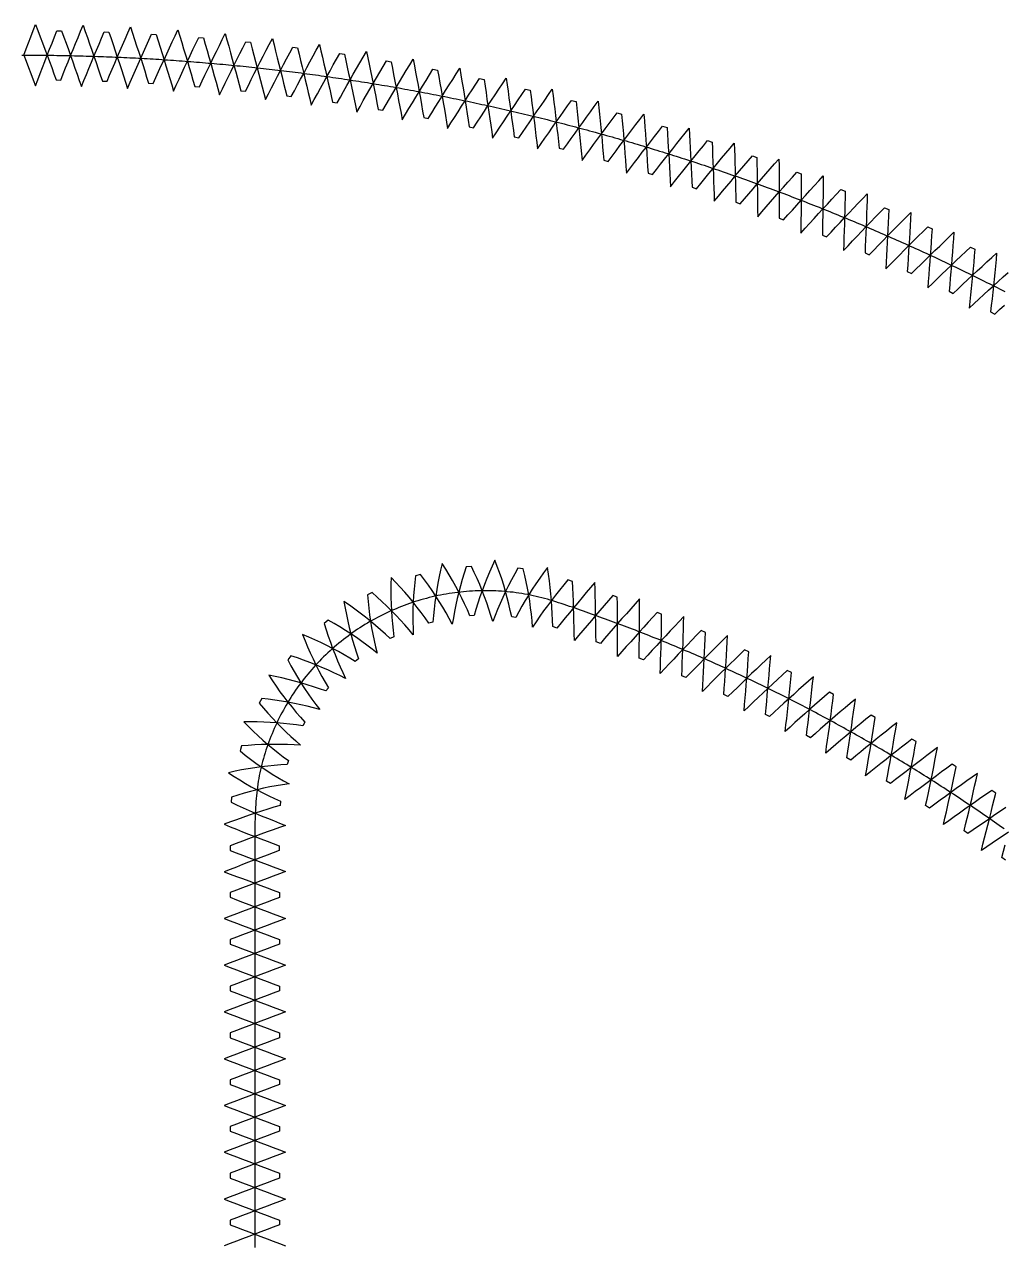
# Model space of a CAD drawing. Header units: metres. Extents: x -142 to 142, y -17 to 142.
# Drawn here: x 0 to 63.7, y 62.5 to 142 of the extents above; entities that cross this region are included whole.
import ezdxf

# ---------------------------------------------------------------- set-up
doc = ezdxf.new("R2010")
doc.units = ezdxf.units.M
for name, color, linetype in [('contour', 1, 'Continuous'), ('inner', 5, 'Continuous'), ('outer', 3, 'Continuous')]:
    doc.layers.add(name, color=color, linetype=linetype)

msp = doc.modelspace()

# ---------------------------------------------------------------- linework, layer by layer
at = {"layer": 'contour'}
for points in [[(-0.16, 140), (0.029, 140), (0.219, 140), (0.409, 139.999), (0.599, 139.999), (0.788, 139.998), (0.978, 139.997), (1.168, 139.995), (1.358, 139.993), (1.548, 139.991), (1.737, 139.989), (1.927, 139.987), (2.117, 139.984), (2.307, 139.981), (2.496, 139.978), (2.686, 139.974), (2.876, 139.97), (3.066, 139.966), (3.255, 139.962), (3.445, 139.958), (3.635, 139.953), (3.824, 139.948), (4.014, 139.942), (4.204, 139.937), (4.394, 139.931), (4.583, 139.925), (4.773, 139.919), (4.963, 139.912), (5.152, 139.905), (5.342, 139.898), (5.532, 139.891), (5.721, 139.883), (5.911, 139.875), (6.1, 139.867), (6.29, 139.859), (6.48, 139.85), (6.669, 139.841), (6.859, 139.832), (7.048, 139.822), (7.238, 139.813), (7.427, 139.803), (7.617, 139.793), (7.806, 139.782), (7.996, 139.771), (8.185, 139.761), (8.375, 139.749), (8.564, 139.738), (8.753, 139.726), (8.943, 139.714), (9.132, 139.702), (9.322, 139.689), (9.511, 139.677), (9.7, 139.664), (9.89, 139.65), (10.079, 139.637), (10.268, 139.623), (10.457, 139.609), (10.647, 139.595), (10.836, 139.58), (11.025, 139.565), (11.214, 139.55), (11.403, 139.535), (11.593, 139.519), (11.782, 139.503), (11.971, 139.487), (12.16, 139.471), (12.349, 139.454), (12.538, 139.437), (12.727, 139.42), (12.916, 139.403), (13.105, 139.385), (13.294, 139.367), (13.483, 139.349), (13.672, 139.331), (13.86, 139.312), (14.049, 139.293), (14.238, 139.274), (14.427, 139.255), (14.616, 139.235), (14.804, 139.215), (14.993, 139.195), (15.182, 139.174), (15.37, 139.154), (15.559, 139.133), (15.748, 139.112), (15.936, 139.09), (16.125, 139.068), (16.313, 139.046), (16.502, 139.024), (16.69, 139.002), (16.879, 138.979), (17.067, 138.956), (17.255, 138.933), (17.444, 138.909), (17.632, 138.885), (17.82, 138.861), (18.008, 138.837), (18.196, 138.812), (18.385, 138.788), (18.573, 138.763), (18.761, 138.737), (18.949, 138.712), (19.137, 138.686), (19.325, 138.66), (19.513, 138.634), (19.701, 138.607), (19.889, 138.58), (20.076, 138.553), (20.264, 138.526), (20.452, 138.498), (20.64, 138.47), (20.827, 138.442), (21.015, 138.414), (21.203, 138.385), (21.39, 138.356), (21.578, 138.327), (21.765, 138.298), (21.953, 138.268), (22.14, 138.238), (22.328, 138.208), (22.515, 138.178), (22.702, 138.147), (22.889, 138.116), (23.077, 138.085), (23.264, 138.054), (23.451, 138.022), (23.638, 137.99), (23.825, 137.958), (24.012, 137.925), (24.199, 137.893), (24.386, 137.86), (24.573, 137.827), (24.759, 137.793), (24.946, 137.76), (25.133, 137.726), (25.32, 137.691), (25.506, 137.657), (25.693, 137.622), (25.879, 137.587), (26.066, 137.552), (26.252, 137.517), (26.439, 137.481), (26.625, 137.445), (26.811, 137.409), (26.998, 137.372), (27.184, 137.336), (27.37, 137.299), (27.556, 137.261), (27.742, 137.224), (27.928, 137.186), (28.114, 137.148), (28.3, 137.11), (28.486, 137.071), (28.671, 137.033), (28.857, 136.994), (29.043, 136.954), (29.228, 136.915), (29.414, 136.875), (29.6, 136.835), (29.785, 136.795), (29.97, 136.754), (30.156, 136.714), (30.341, 136.673), (30.526, 136.631), (30.711, 136.59), (30.897, 136.548), (31.082, 136.506), (31.267, 136.464), (31.452, 136.421), (31.637, 136.379), (31.821, 136.336), (32.006, 136.292), (32.191, 136.249), (32.376, 136.205), (32.56, 136.161), (32.745, 136.117), (32.929, 136.072), (33.114, 136.028), (33.298, 135.983), (33.482, 135.937), (33.667, 135.892), (33.851, 135.846), (34.035, 135.8), (34.219, 135.754), (34.403, 135.707), (34.587, 135.66), (34.771, 135.613), (34.954, 135.566), (35.138, 135.519), (35.322, 135.471), (35.505, 135.423), (35.689, 135.375), (35.873, 135.326), (36.056, 135.277), (36.239, 135.228), (36.423, 135.179), (36.606, 135.13), (36.789, 135.08), (36.972, 135.03), (37.155, 134.98), (37.338, 134.929), (37.521, 134.878), (37.704, 134.827), (37.886, 134.776), (38.069, 134.725), (38.252, 134.673), (38.434, 134.621), (38.617, 134.569), (38.799, 134.516), (38.981, 134.464), (39.163, 134.411), (39.346, 134.357), (39.528, 134.304), (39.71, 134.25), (39.892, 134.196), (40.074, 134.142), (40.255, 134.088), (40.437, 134.033), (40.619, 133.978), (40.8, 133.923), (40.982, 133.867), (41.163, 133.812), (41.345, 133.756), (41.526, 133.7), (41.707, 133.643), (41.888, 133.587), (42.069, 133.53), (42.25, 133.473), (42.431, 133.415), (42.612, 133.357), (42.793, 133.3), (42.973, 133.241), (43.154, 133.183), (43.334, 133.124), (43.515, 133.066), (43.695, 133.007), (43.875, 132.947), (44.056, 132.888), (44.236, 132.828), (44.416, 132.768), (44.596, 132.707), (44.776, 132.647), (44.955, 132.586), (45.135, 132.525), (45.315, 132.464), (45.494, 132.402), (45.674, 132.34), (45.853, 132.278), (46.032, 132.216), (46.211, 132.153), (46.39, 132.091), (46.569, 132.028), (46.748, 131.964), (46.927, 131.901), (47.106, 131.837), (47.285, 131.773), (47.463, 131.709), (47.642, 131.644), (47.82, 131.58), (47.998, 131.515), (48.177, 131.45), (48.355, 131.384), (48.533, 131.319), (48.711, 131.253), (48.889, 131.186), (49.067, 131.12), (49.244, 131.053), (49.422, 130.987), (49.599, 130.919), (49.777, 130.852), (49.954, 130.785), (50.131, 130.717), (50.308, 130.649), (50.486, 130.58), (50.663, 130.512), (50.839, 130.443), (51.016, 130.374), (51.193, 130.305), (51.369, 130.235), (51.546, 130.165), (51.722, 130.095), (51.899, 130.025), (52.075, 129.955), (52.251, 129.884), (52.427, 129.813), (52.603, 129.742), (52.779, 129.67), (52.954, 129.599), (53.13, 129.527), (53.306, 129.455), (53.481, 129.382), (53.656, 129.31), (53.832, 129.237), (54.007, 129.164), (54.182, 129.09), (54.357, 129.017), (54.532, 128.943), (54.706, 128.869), (54.881, 128.795), (55.055, 128.72), (55.23, 128.645), (55.404, 128.57), (55.579, 128.495), (55.753, 128.42), (55.927, 128.344), (56.101, 128.268), (56.274, 128.192), (56.448, 128.116), (56.622, 128.039), (56.795, 127.962), (56.969, 127.885), (57.142, 127.808), (57.315, 127.73), (57.488, 127.652), (57.661, 127.574), (57.834, 127.496), (58.007, 127.417), (58.18, 127.339), (58.352, 127.26), (58.525, 127.18), (58.697, 127.101), (58.869, 127.021), (59.041, 126.941), (59.213, 126.861), (59.385, 126.781), (59.557, 126.7), (59.729, 126.619), (59.9, 126.538), (60.072, 126.457), (60.243, 126.375), (60.414, 126.294), (60.586, 126.212), (60.757, 126.129), (60.928, 126.047), (61.098, 125.964), (61.269, 125.881), (61.44, 125.798), (61.61, 125.715), (61.78, 125.631), (61.951, 125.547), (62.121, 125.463), (62.291, 125.379), (62.461, 125.294), (62.631, 125.209), (62.8, 125.124), (62.97, 125.039), (63.139, 124.954), (63.309, 124.868), (63.478, 124.782), (63.647, 124.696), (63.816, 124.61)], [(63.765, 89.633), (63.61, 89.743), (63.455, 89.852), (63.3, 89.962), (63.145, 90.071), (62.989, 90.18), (62.833, 90.288), (62.678, 90.397), (62.521, 90.505), (62.365, 90.612), (62.209, 90.72), (62.052, 90.827), (61.895, 90.934), (61.738, 91.04), (61.581, 91.147), (61.424, 91.253), (61.266, 91.359), (61.109, 91.464), (60.951, 91.57), (60.793, 91.675), (60.634, 91.779), (60.476, 91.884), (60.317, 91.988), (60.159, 92.092), (60, 92.196), (59.841, 92.299), (59.681, 92.402), (59.522, 92.505), (59.362, 92.608), (59.202, 92.71), (59.042, 92.812), (58.882, 92.914), (58.722, 93.015), (58.561, 93.116), (58.4, 93.217), (58.239, 93.318), (58.078, 93.418), (57.917, 93.518), (57.756, 93.618), (57.594, 93.717), (57.432, 93.817), (57.27, 93.916), (57.108, 94.014), (56.946, 94.113), (56.783, 94.211), (56.621, 94.308), (56.458, 94.406), (56.295, 94.503), (56.132, 94.6), (55.969, 94.697), (55.805, 94.793), (55.641, 94.89), (55.478, 94.985), (55.314, 95.081), (55.15, 95.176), (54.985, 95.271), (54.821, 95.366), (54.656, 95.46), (54.491, 95.555), (54.327, 95.648), (54.161, 95.742), (53.996, 95.835), (53.831, 95.928), (53.665, 96.021), (53.499, 96.114), (53.334, 96.206), (53.167, 96.298), (53.001, 96.389), (52.835, 96.48), (52.668, 96.571), (52.502, 96.662), (52.335, 96.753), (52.168, 96.843), (52.001, 96.933), (51.833, 97.022), (51.666, 97.111), (51.498, 97.2), (51.33, 97.289), (51.163, 97.378), (50.994, 97.466), (50.826, 97.554), (50.658, 97.641), (50.489, 97.728), (50.321, 97.815), (50.152, 97.902), (49.983, 97.988), (49.814, 98.074), (49.644, 98.16), (49.475, 98.246), (49.305, 98.331), (49.136, 98.416), (48.966, 98.5), (48.796, 98.585), (48.626, 98.669), (48.455, 98.753), (48.285, 98.836), (48.114, 98.919), (47.944, 99.002), (47.773, 99.085), (47.602, 99.167), (47.431, 99.249), (47.259, 99.331), (47.088, 99.412), (46.916, 99.493), (46.745, 99.574), (46.573, 99.654), (46.401, 99.735), (46.229, 99.814), (46.056, 99.894), (45.884, 99.973), (45.711, 100.052), (45.539, 100.131), (45.366, 100.21), (45.193, 100.288), (45.02, 100.365), (44.847, 100.443), (44.673, 100.52), (44.5, 100.597), (44.326, 100.674), (44.152, 100.75), (43.978, 100.826), (43.804, 100.902), (43.63, 100.977), (43.456, 101.052), (43.282, 101.127), (43.107, 101.202), (42.932, 101.276), (42.758, 101.35), (42.583, 101.423), (42.408, 101.497), (42.232, 101.57), (42.057, 101.642), (41.882, 101.715), (41.706, 101.787), (41.53, 101.859), (41.355, 101.93), (41.179, 102.002), (41.003, 102.073), (40.827, 102.143), (40.65, 102.214), (40.474, 102.284), (40.297, 102.353), (40.121, 102.423), (39.944, 102.492), (39.767, 102.561), (39.59, 102.629), (39.413, 102.697), (39.236, 102.765), (39.058, 102.832), (38.881, 102.899), (38.703, 102.966), (38.526, 103.033), (38.348, 103.099), (38.17, 103.164), (37.992, 103.23), (37.814, 103.295), (37.635, 103.36), (37.457, 103.425), (37.279, 103.489), (37.1, 103.553), (36.921, 103.617), (36.742, 103.681), (36.563, 103.744), (36.384, 103.807), (36.205, 103.87), (36.026, 103.933), (35.847, 103.996), (35.667, 104.058), (35.487, 104.12), (35.307, 104.181), (35.127, 104.241), (34.947, 104.301), (34.766, 104.359), (34.585, 104.416), (34.404, 104.472), (34.222, 104.526), (34.04, 104.579), (33.857, 104.629), (33.674, 104.678), (33.49, 104.724), (33.306, 104.769), (33.121, 104.81), (32.936, 104.85), (32.75, 104.886), (32.563, 104.92), (32.376, 104.952), (32.189, 104.981), (32.001, 105.008), (31.813, 105.032), (31.624, 105.053), (31.435, 105.072), (31.246, 105.089), (31.057, 105.103), (30.867, 105.115), (30.678, 105.125), (30.488, 105.132), (30.298, 105.136), (30.108, 105.138), (29.918, 105.138), (29.728, 105.136), (29.538, 105.131), (29.349, 105.124), (29.159, 105.114), (28.97, 105.103), (28.78, 105.088), (28.591, 105.072), (28.403, 105.053), (28.214, 105.031), (28.026, 105.008), (27.838, 104.982), (27.65, 104.953), (27.463, 104.923), (27.276, 104.889), (27.09, 104.854), (26.904, 104.816), (26.719, 104.776), (26.534, 104.733), (26.349, 104.688), (26.166, 104.641), (25.983, 104.591), (25.8, 104.539), (25.618, 104.485), (25.437, 104.428), (25.257, 104.369), (25.077, 104.308), (24.898, 104.244), (24.72, 104.179), (24.543, 104.111), (24.366, 104.041), (24.191, 103.968), (24.016, 103.894), (23.843, 103.817), (23.67, 103.738), (23.499, 103.657), (23.328, 103.573), (23.159, 103.488), (22.991, 103.4), (22.823, 103.31), (22.657, 103.219), (22.492, 103.125), (22.329, 103.029), (22.166, 102.931), (22.005, 102.83), (21.845, 102.728), (21.686, 102.624), (21.529, 102.518), (21.373, 102.41), (21.219, 102.3), (21.066, 102.188), (20.914, 102.074), (20.764, 101.958), (20.615, 101.84), (20.468, 101.72), (20.322, 101.599), (20.178, 101.475), (20.035, 101.35), (19.894, 101.223), (19.754, 101.094), (19.617, 100.964), (19.48, 100.832), (19.346, 100.698), (19.213, 100.562), (19.082, 100.425), (18.953, 100.286), (18.825, 100.145), (18.7, 100.003), (18.576, 99.859), (18.454, 99.714), (18.333, 99.567), (18.215, 99.419), (18.098, 99.269), (17.984, 99.118), (17.871, 98.965), (17.761, 98.811), (17.652, 98.655), (17.545, 98.498), (17.441, 98.34), (17.338, 98.181), (17.237, 98.02), (17.139, 97.858), (17.042, 97.694), (16.948, 97.53), (16.856, 97.364), (16.766, 97.197), (16.678, 97.029), (16.592, 96.86), (16.508, 96.69), (16.426, 96.519), (16.346, 96.346), (16.269, 96.173), (16.193, 95.999), (16.12, 95.824), (16.049, 95.648), (15.98, 95.471), (15.913, 95.293), (15.848, 95.114), (15.785, 94.935), (15.725, 94.754), (15.667, 94.574), (15.612, 94.392), (15.558, 94.209), (15.508, 94.026), (15.459, 93.843), (15.413, 93.659), (15.37, 93.474), (15.33, 93.289), (15.292, 93.103), (15.256, 92.917), (15.224, 92.73), (15.194, 92.543), (15.167, 92.356), (15.143, 92.168), (15.121, 91.98), (15.101, 91.791), (15.084, 91.603), (15.069, 91.414), (15.056, 91.225), (15.044, 91.035), (15.035, 90.846), (15.026, 90.656), (15.02, 90.466), (15.014, 90.277), (15.009, 90.087), (15.005, 89.897), (15.002, 89.707), (15, 89.517), (14.998, 89.327), (14.997, 89.137), (14.996, 88.947), (14.995, 88.757), (14.994, 88.568), (14.994, 88.378), (14.994, 88.188), (14.995, 87.998), (14.995, 87.809), (14.996, 87.619), (14.996, 87.429), (14.997, 87.239), (14.998, 87.05), (14.999, 86.86), (14.999, 86.67), (15, 86.48), (15.001, 86.291), (15.001, 86.101), (15.001, 85.911), (15.001, 85.721), (15.002, 85.532), (15.002, 85.342), (15.002, 85.152), (15.001, 84.962), (15.001, 84.773), (15.001, 84.583), (15.001, 84.393), (15.001, 84.203), (15.001, 84.013), (15, 83.824), (15, 83.634), (15, 83.444), (15, 83.254), (15, 83.064), (15, 82.875), (15, 82.685), (15, 82.495), (15, 82.305), (15, 82.116), (15, 81.926), (15, 81.736), (15, 81.546), (15, 81.356), (15, 81.167), (15, 80.977), (15, 80.787), (15, 80.597), (15, 80.408), (15, 80.218), (15, 80.028), (15, 79.838), (15, 79.648), (15, 79.459), (15, 79.269), (15, 79.079), (15, 78.889), (15, 78.7), (15, 78.51), (15, 78.32), (15, 78.13), (15, 77.94), (15, 77.751), (15, 77.561), (15, 77.371), (15, 77.181), (15, 76.992), (15, 76.802), (15, 76.612), (15, 76.422), (15, 76.232), (15, 76.043), (15, 75.853), (15, 75.663), (15, 75.473), (15, 75.283), (15, 75.094), (15, 74.904), (15, 74.714), (15, 74.524), (15, 74.335), (15, 74.145), (15, 73.955), (15, 73.765), (15, 73.575), (15, 73.386), (15, 73.196), (15, 73.006), (15, 72.816), (15, 72.627), (15, 72.437), (15, 72.247), (15, 72.057), (15, 71.867), (15, 71.678), (15, 71.488), (15, 71.298), (15, 71.108), (15, 70.919), (15, 70.729), (15, 70.539), (15, 70.349), (15, 70.159), (15, 69.97), (15, 69.78), (15, 69.59), (15, 69.4), (15, 69.211), (15, 69.021), (15, 68.831), (15, 68.641), (15, 68.451), (15, 68.262), (15, 68.072), (15, 67.882), (15, 67.692), (15, 67.503), (15, 67.313), (15, 67.123), (15, 66.933), (15, 66.743), (15, 66.554), (15, 66.364), (15, 66.174), (15, 65.984), (15, 65.795), (15, 65.605), (15, 65.415), (15, 65.225), (15, 65.035), (15, 64.846), (15, 64.656), (15, 64.466), (15, 64.276), (15, 64.087), (15, 63.897), (15, 63.707), (15, 63.517), (15, 63.327), (15, 63.138), (15, 62.948), (15, 62.758), (15, 62.568), (15, 62.379)]]:
    msp.add_lwpolyline(points, dxfattribs=at)
at = {"layer": 'inner'}
for points in [[(-0.037, 140), (0.116, 140.4), (0.269, 140.8), (0.424, 141.199), (0.579, 141.599), (0.735, 141.998), (0.887, 141.597), (1.038, 141.196), (1.188, 140.795), (1.337, 140.394), (1.486, 139.992), (1.633, 139.59), (1.78, 139.189), (1.926, 138.787), (2.071, 138.384), (2.372, 138.38), (2.53, 138.777), (2.688, 139.174), (2.848, 139.571), (3.008, 139.968), (3.169, 140.364), (3.331, 140.761), (3.494, 141.157), (3.658, 141.553), (3.823, 141.948), (3.966, 141.544), (4.108, 141.14), (4.25, 140.736), (4.39, 140.331), (4.53, 139.927), (4.669, 139.522), (4.807, 139.117), (4.944, 138.712), (5.08, 138.307), (5.381, 138.295), (5.547, 138.689), (5.714, 139.083), (5.882, 139.476), (6.051, 139.869), (6.221, 140.262), (6.392, 140.655), (6.563, 141.047), (6.736, 141.44), (6.909, 141.832), (7.043, 141.425), (7.177, 141.017), (7.309, 140.61), (7.441, 140.203), (7.572, 139.795), (7.702, 139.387), (7.831, 138.98), (7.959, 138.572), (8.087, 138.164), (8.387, 138.146), (8.562, 138.536), (8.738, 138.925), (8.914, 139.315), (9.092, 139.704), (9.27, 140.094), (9.449, 140.483), (9.629, 140.871), (9.81, 141.26), (9.992, 141.648), (10.117, 141.238), (10.242, 140.828), (10.366, 140.418), (10.489, 140.008), (10.61, 139.597), (10.731, 139.187), (10.852, 138.776), (10.971, 138.366), (11.089, 137.955), (11.389, 137.931), (11.573, 138.317), (11.757, 138.703), (11.942, 139.088), (12.128, 139.474), (12.315, 139.859), (12.502, 140.244), (12.691, 140.629), (12.88, 141.013), (13.07, 141.397), (13.187, 140.985), (13.302, 140.572), (13.417, 140.159), (13.531, 139.746), (13.644, 139.334), (13.756, 138.921), (13.867, 138.508), (13.978, 138.094), (14.087, 137.681), (14.386, 137.65), (14.578, 138.032), (14.771, 138.414), (14.964, 138.796), (15.158, 139.177), (15.353, 139.558), (15.549, 139.939), (15.746, 140.319), (15.944, 140.7), (16.142, 141.08), (16.25, 140.664), (16.356, 140.249), (16.462, 139.834), (16.567, 139.419), (16.671, 139.004), (16.774, 138.589), (16.876, 138.173), (16.977, 137.758), (17.078, 137.342), (17.376, 137.305), (17.576, 137.683), (17.777, 138.06), (17.979, 138.437), (18.181, 138.814), (18.385, 139.191), (18.589, 139.567), (18.794, 139.944), (19, 140.32), (19.206, 140.695), (19.305, 140.278), (19.402, 139.861), (19.499, 139.443), (19.595, 139.026), (19.69, 138.608), (19.784, 138.191), (19.877, 137.773), (19.969, 137.356), (20.061, 136.938), (20.358, 136.894), (20.567, 137.268), (20.776, 137.641), (20.985, 138.014), (21.196, 138.386), (21.407, 138.758), (21.62, 139.13), (21.833, 139.502), (22.047, 139.873), (22.262, 140.244), (22.351, 139.825), (22.44, 139.406), (22.527, 138.986), (22.614, 138.567), (22.7, 138.147), (22.784, 137.728), (22.869, 137.309), (22.952, 136.889), (23.034, 136.47), (23.331, 136.419), (23.547, 136.788), (23.764, 137.156), (23.982, 137.525), (24.201, 137.892), (24.42, 138.26), (24.64, 138.627), (24.861, 138.994), (25.083, 139.361), (25.306, 139.727), (25.387, 139.306), (25.466, 138.885), (25.544, 138.463), (25.622, 138.042), (25.699, 137.621), (25.774, 137.2), (25.849, 136.779), (25.923, 136.358), (25.997, 135.936), (26.292, 135.88), (26.516, 136.244), (26.741, 136.607), (26.967, 136.971), (27.194, 137.334), (27.421, 137.696), (27.649, 138.058), (27.878, 138.42), (28.108, 138.782), (28.339, 139.143), (28.41, 138.721), (28.48, 138.298), (28.55, 137.875), (28.618, 137.452), (28.685, 137.03), (28.752, 136.607), (28.818, 136.184), (28.883, 135.762), (28.947, 135.339), (29.241, 135.276), (29.473, 135.635), (29.706, 135.993), (29.939, 136.352), (30.174, 136.71), (30.409, 137.067), (30.645, 137.425), (30.882, 137.781), (31.12, 138.138), (31.358, 138.494), (31.42, 138.07), (31.481, 137.646), (31.541, 137.222), (31.6, 136.798), (31.659, 136.373), (31.716, 135.949), (31.773, 135.525), (31.828, 135.101), (31.883, 134.677), (32.176, 134.608), (32.416, 134.962), (32.656, 135.315), (32.898, 135.668), (33.14, 136.021), (33.383, 136.374), (33.627, 136.726), (33.871, 137.077), (34.117, 137.429), (34.363, 137.78), (34.416, 137.354), (34.467, 136.929), (34.518, 136.503), (34.568, 136.078), (34.617, 135.653), (34.665, 135.228), (34.712, 134.802), (34.759, 134.377), (34.804, 133.952), (35.096, 133.876), (35.343, 134.225), (35.591, 134.573), (35.84, 134.921), (36.09, 135.268), (36.341, 135.615), (36.592, 135.962), (36.844, 136.308), (37.097, 136.654), (37.351, 137), (37.394, 136.573), (37.437, 136.147), (37.479, 135.72), (37.519, 135.294), (37.559, 134.868), (37.598, 134.442), (37.636, 134.016), (37.673, 133.59), (37.709, 133.164), (37.999, 133.081), (38.254, 133.424), (38.509, 133.767), (38.766, 134.109), (39.023, 134.451), (39.281, 134.793), (39.54, 135.134), (39.8, 135.475), (40.06, 135.815), (40.322, 136.155), (40.356, 135.728), (40.389, 135.3), (40.421, 134.873), (40.453, 134.446), (40.483, 134.019), (40.513, 133.592), (40.541, 133.165), (40.569, 132.739), (40.596, 132.312), (40.884, 132.223), (41.146, 132.561), (41.409, 132.898), (41.673, 133.235), (41.938, 133.571), (42.204, 133.907), (42.47, 134.242), (42.737, 134.577), (43.005, 134.912), (43.273, 135.246), (43.298, 134.818), (43.322, 134.39), (43.345, 133.962), (43.367, 133.534), (43.388, 133.107), (43.409, 132.68), (43.428, 132.252), (43.446, 131.825), (43.464, 131.398), (43.75, 131.303), (44.02, 131.635), (44.29, 131.966), (44.561, 132.297), (44.833, 132.627), (45.106, 132.957), (45.379, 133.287), (45.654, 133.616), (45.929, 133.944), (46.204, 134.273), (46.22, 133.844), (46.234, 133.416), (46.248, 132.988), (46.261, 132.56), (46.273, 132.132), (46.284, 131.704), (46.294, 131.276), (46.303, 130.849), (46.312, 130.422), (46.595, 130.321), (46.872, 130.646), (47.149, 130.972), (47.428, 131.296), (47.707, 131.621), (47.987, 131.945), (48.267, 132.268), (48.549, 132.591), (48.831, 132.914), (49.113, 133.236), (49.119, 132.808), (49.125, 132.379), (49.129, 131.951), (49.133, 131.522), (49.135, 131.094), (49.137, 130.666), (49.138, 130.239), (49.138, 129.811), (49.137, 129.384), (49.418, 129.276), (49.702, 129.596), (49.987, 129.915), (50.272, 130.234), (50.558, 130.552), (50.845, 130.87), (51.132, 131.187), (51.421, 131.504), (51.71, 131.821), (51.999, 132.137), (51.996, 131.708), (51.992, 131.279), (51.987, 130.851), (51.981, 130.423), (51.975, 129.995), (51.967, 129.567), (51.959, 129.139), (51.949, 128.712), (51.939, 128.284), (52.218, 128.171), (52.509, 128.485), (52.8, 128.797), (53.092, 129.11), (53.385, 129.422), (53.679, 129.733), (53.973, 130.044), (54.268, 130.355), (54.564, 130.665), (54.861, 130.974), (54.848, 130.546), (54.835, 130.118), (54.821, 129.689), (54.805, 129.261), (54.789, 128.834), (54.773, 128.406), (54.755, 127.979), (54.736, 127.552), (54.717, 127.125), (54.993, 127.005), (55.291, 127.312), (55.589, 127.619), (55.888, 127.925), (56.187, 128.23), (56.487, 128.535), (56.789, 128.84), (57.09, 129.144), (57.393, 129.447), (57.696, 129.75), (57.674, 129.322), (57.652, 128.894), (57.628, 128.467), (57.604, 128.039), (57.578, 127.612), (57.552, 127.185), (57.525, 126.758), (57.497, 126.331), (57.468, 125.905), (57.742, 125.779), (58.046, 126.08), (58.351, 126.38), (58.656, 126.679), (58.963, 126.978), (59.269, 127.276), (59.577, 127.574), (59.885, 127.872), (60.195, 128.168), (60.504, 128.465), (60.473, 128.037), (60.441, 127.61), (60.408, 127.183), (60.375, 126.756), (60.34, 126.329), (60.304, 125.903), (60.268, 125.477), (60.231, 125.051), (60.193, 124.625), (60.464, 124.494), (60.774, 124.787), (61.086, 125.081), (61.397, 125.373), (61.71, 125.666), (62.023, 125.957), (62.337, 126.249), (62.652, 126.539), (62.968, 126.829), (63.284, 127.119), (63.243, 126.692), (63.202, 126.265), (63.16, 125.839), (63.117, 125.413), (63.073, 124.987), (63.028, 124.562), (62.983, 124.136), (62.936, 123.711), (62.889, 123.286), (63.157, 123.149), (63.474, 123.436), (63.791, 123.723)], [(64.061, 89.421), (63.705, 89.185), (63.349, 88.947), (62.994, 88.708), (62.64, 88.469), (62.287, 88.229), (62.395, 88.642), (62.502, 89.056), (62.608, 89.47), (62.713, 89.884), (62.817, 90.299), (62.92, 90.715), (63.022, 91.131), (63.123, 91.547), (63.223, 91.964), (62.968, 92.139), (62.615, 91.896), (62.263, 91.651), (61.912, 91.406), (61.561, 91.16), (61.212, 90.914), (60.863, 90.666), (60.515, 90.418), (60.168, 90.169), (59.821, 89.919), (59.918, 90.335), (60.014, 90.751), (60.108, 91.168), (60.201, 91.586), (60.294, 92.003), (60.385, 92.422), (60.476, 92.84), (60.565, 93.259), (60.653, 93.679), (60.394, 93.847), (60.048, 93.593), (59.703, 93.339), (59.358, 93.085), (59.015, 92.829), (58.672, 92.573), (58.33, 92.316), (57.989, 92.058), (57.649, 91.8), (57.309, 91.54), (57.395, 91.959), (57.479, 92.378), (57.562, 92.797), (57.643, 93.217), (57.724, 93.637), (57.804, 94.058), (57.883, 94.479), (57.96, 94.9), (58.037, 95.322), (57.773, 95.482), (57.434, 95.22), (57.096, 94.956), (56.759, 94.692), (56.423, 94.427), (56.087, 94.161), (55.753, 93.895), (55.419, 93.628), (55.086, 93.36), (54.754, 93.091), (54.828, 93.512), (54.9, 93.933), (54.971, 94.355), (55.041, 94.777), (55.111, 95.199), (55.179, 95.621), (55.246, 96.045), (55.312, 96.468), (55.377, 96.892), (55.108, 97.044), (54.777, 96.773), (54.446, 96.5), (54.117, 96.227), (53.788, 95.952), (53.46, 95.678), (53.133, 95.402), (52.807, 95.126), (52.481, 94.849), (52.156, 94.571), (52.218, 94.994), (52.279, 95.417), (52.339, 95.84), (52.397, 96.264), (52.455, 96.688), (52.511, 97.112), (52.566, 97.537), (52.62, 97.962), (52.674, 98.387), (52.401, 98.533), (52.077, 98.252), (51.755, 97.97), (51.433, 97.687), (51.111, 97.404), (50.791, 97.121), (50.472, 96.836), (50.154, 96.551), (49.836, 96.265), (49.519, 95.978), (49.569, 96.403), (49.618, 96.827), (49.666, 97.252), (49.713, 97.677), (49.758, 98.102), (49.803, 98.528), (49.847, 98.954), (49.889, 99.381), (49.93, 99.807), (49.654, 99.945), (49.338, 99.655), (49.023, 99.365), (48.709, 99.074), (48.396, 98.782), (48.084, 98.489), (47.772, 98.196), (47.462, 97.902), (47.152, 97.607), (46.844, 97.312), (46.882, 97.738), (46.919, 98.163), (46.955, 98.589), (46.99, 99.015), (47.024, 99.442), (47.057, 99.869), (47.089, 100.296), (47.119, 100.723), (47.149, 101.151), (46.869, 101.281), (46.561, 100.983), (46.254, 100.684), (45.948, 100.384), (45.643, 100.083), (45.339, 99.782), (45.036, 99.481), (44.734, 99.178), (44.433, 98.875), (44.132, 98.571), (44.159, 98.998), (44.184, 99.424), (44.209, 99.851), (44.232, 100.278), (44.254, 100.705), (44.275, 101.133), (44.295, 101.561), (44.313, 101.989), (44.331, 102.417), (44.048, 102.539), (43.748, 102.233), (43.45, 101.925), (43.152, 101.617), (42.856, 101.308), (42.56, 100.999), (42.266, 100.689), (41.972, 100.378), (41.679, 100.067), (41.387, 99.755), (41.402, 100.182), (41.415, 100.609), (41.428, 101.036), (41.439, 101.464), (41.45, 101.892), (41.459, 102.32), (41.467, 102.748), (41.474, 103.176), (41.48, 103.605), (41.193, 103.719), (40.902, 103.405), (40.612, 103.089), (40.324, 102.773), (40.036, 102.456), (39.749, 102.139), (39.463, 101.82), (39.178, 101.502), (38.894, 101.182), (38.611, 100.862), (38.614, 101.289), (38.616, 101.717), (38.616, 102.144), (38.616, 102.572), (38.614, 103), (38.611, 103.428), (38.606, 103.856), (38.601, 104.285), (38.594, 104.713), (38.305, 104.819), (38.023, 104.496), (37.743, 104.172), (37.463, 103.848), (37.184, 103.523), (36.906, 103.198), (36.629, 102.872), (36.352, 102.546), (36.076, 102.219), (35.801, 101.892), (35.792, 102.32), (35.782, 102.747), (35.772, 103.175), (35.761, 103.602), (35.748, 104.03), (35.735, 104.458), (35.719, 104.886), (35.7, 105.315), (35.678, 105.744), (35.376, 105.844), (35.102, 105.512), (34.83, 105.178), (34.563, 104.841), (34.301, 104.502), (34.044, 104.161), (33.792, 103.817), (33.548, 103.47), (33.31, 103.119), (33.079, 102.765), (33.043, 103.186), (33.001, 103.607), (32.952, 104.029), (32.893, 104.45), (32.825, 104.872), (32.748, 105.293), (32.663, 105.715), (32.567, 106.137), (32.462, 106.558), (32.128, 106.604), (31.914, 106.228), (31.707, 105.849), (31.508, 105.467), (31.318, 105.083), (31.136, 104.696), (30.961, 104.308), (30.796, 103.917), (30.639, 103.524), (30.488, 103.13), (30.365, 103.534), (30.234, 103.937), (30.097, 104.338), (29.951, 104.738), (29.797, 105.137), (29.635, 105.534), (29.466, 105.929), (29.287, 106.322), (29.1, 106.713), (28.766, 106.692), (28.633, 106.28), (28.506, 105.867), (28.388, 105.453), (28.278, 105.039), (28.177, 104.624), (28.083, 104.208), (27.998, 103.792), (27.923, 103.376), (27.855, 102.96), (27.654, 103.331), (27.446, 103.7), (27.231, 104.066), (27.008, 104.429), (26.777, 104.788), (26.539, 105.145), (26.294, 105.498), (26.04, 105.847), (25.778, 106.193), (25.453, 106.104), (25.406, 105.674), (25.365, 105.244), (25.333, 104.815), (25.31, 104.386), (25.294, 103.959), (25.287, 103.533), (25.287, 103.109), (25.297, 102.686), (25.315, 102.265), (25.043, 102.588), (24.765, 102.907), (24.48, 103.222), (24.189, 103.532), (23.89, 103.838), (23.585, 104.139), (23.273, 104.435), (22.955, 104.726), (22.628, 105.012), (22.328, 104.859), (22.368, 104.428), (22.416, 103.999), (22.47, 103.572), (22.534, 103.148), (22.605, 102.727), (22.683, 102.308), (22.769, 101.892), (22.864, 101.48), (22.967, 101.072), (22.635, 101.333), (22.298, 101.589), (21.956, 101.84), (21.608, 102.086), (21.254, 102.325), (20.894, 102.558), (20.529, 102.785), (20.159, 103.007), (19.781, 103.221), (19.518, 103.01), (19.644, 102.596), (19.777, 102.186), (19.917, 101.779), (20.064, 101.376), (20.219, 100.977), (20.38, 100.583), (20.548, 100.193), (20.724, 99.809), (20.907, 99.429), (20.53, 99.619), (20.148, 99.801), (19.762, 99.978), (19.371, 100.149), (18.977, 100.311), (18.577, 100.467), (18.174, 100.616), (17.767, 100.759), (17.354, 100.892), (17.138, 100.633), (17.345, 100.253), (17.558, 99.877), (17.777, 99.507), (18.002, 99.142), (18.234, 98.783), (18.472, 98.43), (18.715, 98.081), (18.964, 97.74), (19.221, 97.406), (18.814, 97.516), (18.403, 97.618), (17.989, 97.713), (17.572, 97.8), (17.152, 97.88), (16.73, 97.952), (16.304, 98.016), (15.877, 98.072), (15.446, 98.121), (15.287, 97.822), (15.567, 97.492), (15.851, 97.168), (16.141, 96.85), (16.435, 96.538), (16.734, 96.233), (17.038, 95.934), (17.346, 95.642), (17.659, 95.356), (17.976, 95.079), (17.555, 95.105), (17.132, 95.123), (16.707, 95.133), (16.281, 95.136), (15.854, 95.131), (15.426, 95.118), (14.996, 95.097), (14.566, 95.068), (14.134, 95.031), (14.036, 94.705), (14.376, 94.436), (14.719, 94.175), (15.066, 93.92), (15.417, 93.674), (15.772, 93.436), (16.13, 93.206), (16.492, 92.984), (16.857, 92.771), (17.226, 92.57), (16.81, 92.511), (16.393, 92.441), (15.976, 92.362), (15.56, 92.274), (15.144, 92.177), (14.729, 92.07), (14.314, 91.956), (13.9, 91.834), (13.487, 91.706), (13.462, 91.373), (13.851, 91.187), (14.242, 91.006), (14.634, 90.83), (15.027, 90.659), (15.421, 90.493), (15.816, 90.331), (16.212, 90.172), (16.608, 90.016), (17.005, 89.863), (16.603, 89.723), (16.201, 89.579), (15.799, 89.433), (15.398, 89.286), (14.997, 89.137), (14.596, 88.987), (14.195, 88.836), (13.795, 88.683), (13.394, 88.53), (13.394, 88.222), (13.794, 88.069), (14.195, 87.917), (14.595, 87.766), (14.996, 87.615), (15.396, 87.464), (15.797, 87.313), (16.197, 87.163), (16.598, 87.012), (16.999, 86.861), (16.599, 86.707), (16.2, 86.553), (15.8, 86.399), (15.401, 86.245), (15.001, 86.092), (14.601, 85.94), (14.201, 85.787), (13.801, 85.635), (13.402, 85.483), (13.402, 85.179), (13.801, 85.027), (14.201, 84.875), (14.601, 84.722), (15.001, 84.57), (15.401, 84.417), (15.801, 84.264), (16.201, 84.112), (16.601, 83.959), (17, 83.807), (16.6, 83.655), (16.2, 83.503), (15.8, 83.351), (15.4, 83.199), (15, 83.047), (14.6, 82.895), (14.2, 82.743), (13.8, 82.591), (13.4, 82.439), (13.4, 82.134), (13.8, 81.982), (14.2, 81.829), (14.6, 81.677), (15, 81.525), (15.4, 81.373), (15.8, 81.221), (16.2, 81.069), (16.6, 80.916), (17, 80.764), (16.6, 80.612), (16.2, 80.459), (15.8, 80.307), (15.4, 80.155), (15, 80.002), (14.6, 79.85), (14.2, 79.698), (13.8, 79.546), (13.4, 79.393), (13.4, 79.089), (13.8, 78.937), (14.2, 78.785), (14.6, 78.632), (15, 78.48), (15.4, 78.328), (15.8, 78.175), (16.2, 78.023), (16.6, 77.871), (17, 77.719), (16.6, 77.566), (16.2, 77.414), (15.8, 77.262), (15.4, 77.11), (15, 76.958), (14.6, 76.805), (14.2, 76.653), (13.8, 76.501), (13.4, 76.349), (13.4, 76.044), (13.8, 75.892), (14.2, 75.74), (14.6, 75.587), (15, 75.435), (15.4, 75.283), (15.8, 75.131), (16.2, 74.978), (16.6, 74.826), (17, 74.674), (16.6, 74.522), (16.2, 74.369), (15.8, 74.217), (15.4, 74.065), (15, 73.913), (14.6, 73.76), (14.2, 73.608), (13.8, 73.456), (13.4, 73.304), (13.4, 72.999), (13.8, 72.847), (14.2, 72.695), (14.6, 72.542), (15, 72.39), (15.4, 72.238), (15.8, 72.086), (16.2, 71.933), (16.6, 71.781), (17, 71.629), (16.6, 71.477), (16.2, 71.325), (15.8, 71.172), (15.4, 71.02), (15, 70.868), (14.6, 70.716), (14.2, 70.563), (13.8, 70.411), (13.4, 70.259), (13.4, 69.954), (13.8, 69.802), (14.2, 69.65), (14.6, 69.498), (15, 69.345), (15.4, 69.193), (15.8, 69.041), (16.2, 68.889), (16.6, 68.736), (17, 68.584), (16.6, 68.432), (16.2, 68.28), (15.8, 68.127), (15.4, 67.975), (15, 67.823), (14.6, 67.671), (14.2, 67.518), (13.8, 67.366), (13.4, 67.214), (13.4, 66.909), (13.8, 66.757), (14.2, 66.605), (14.6, 66.453), (15, 66.3), (15.4, 66.148), (15.8, 65.996), (16.2, 65.844), (16.6, 65.691), (17, 65.539), (16.6, 65.387), (16.2, 65.235), (15.8, 65.082), (15.4, 64.93), (15, 64.778), (14.6, 64.626), (14.2, 64.473), (13.8, 64.321), (13.4, 64.169), (13.4, 63.864), (13.8, 63.712), (14.2, 63.56), (14.6, 63.408), (15, 63.256), (15.4, 63.103), (15.8, 62.951), (16.2, 62.799), (16.6, 62.647), (17, 62.494)]]:
    msp.add_lwpolyline(points, dxfattribs=at)
at = {"layer": 'outer'}
for points in [[(-0.037, 140), (0.115, 139.6), (0.266, 139.2), (0.417, 138.799), (0.566, 138.399), (0.714, 137.998), (0.867, 138.397), (1.02, 138.796), (1.175, 139.195), (1.33, 139.594), (1.486, 139.992), (1.643, 140.39), (1.801, 140.788), (1.959, 141.186), (2.119, 141.584), (2.427, 141.579), (2.573, 141.177), (2.719, 140.774), (2.864, 140.371), (3.008, 139.968), (3.151, 139.564), (3.294, 139.161), (3.435, 138.757), (3.576, 138.354), (3.715, 137.95), (3.877, 138.346), (4.039, 138.741), (4.202, 139.137), (4.365, 139.532), (4.53, 139.927), (4.696, 140.321), (4.862, 140.716), (5.029, 141.11), (5.197, 141.505), (5.505, 141.493), (5.643, 141.087), (5.78, 140.681), (5.916, 140.275), (6.051, 139.869), (6.186, 139.463), (6.319, 139.056), (6.452, 138.65), (6.584, 138.243), (6.714, 137.837), (6.884, 138.229), (7.055, 138.621), (7.226, 139.012), (7.399, 139.404), (7.572, 139.795), (7.746, 140.186), (7.921, 140.577), (8.097, 140.968), (8.274, 141.358), (8.581, 141.34), (8.71, 140.931), (8.838, 140.522), (8.965, 140.113), (9.092, 139.704), (9.217, 139.295), (9.342, 138.886), (9.466, 138.477), (9.589, 138.067), (9.71, 137.658), (9.889, 138.046), (10.068, 138.434), (10.248, 138.822), (10.429, 139.21), (10.61, 139.597), (10.793, 139.985), (10.976, 140.371), (11.161, 140.758), (11.346, 141.145), (11.653, 141.12), (11.773, 140.708), (11.892, 140.297), (12.01, 139.885), (12.128, 139.474), (12.244, 139.062), (12.36, 138.65), (12.475, 138.238), (12.589, 137.826), (12.702, 137.414), (12.889, 137.799), (13.076, 138.183), (13.265, 138.567), (13.454, 138.95), (13.644, 139.334), (13.835, 139.717), (14.027, 140.1), (14.219, 140.482), (14.413, 140.865), (14.719, 140.833), (14.83, 140.419), (14.94, 140.005), (15.05, 139.591), (15.158, 139.177), (15.266, 138.763), (15.373, 138.349), (15.478, 137.934), (15.583, 137.52), (15.687, 137.105), (15.882, 137.486), (16.078, 137.866), (16.275, 138.245), (16.472, 138.625), (16.671, 139.004), (16.87, 139.383), (17.07, 139.761), (17.271, 140.14), (17.473, 140.518), (17.778, 140.479), (17.88, 140.063), (17.982, 139.647), (18.082, 139.231), (18.181, 138.814), (18.28, 138.398), (18.378, 137.981), (18.475, 137.565), (18.57, 137.148), (18.665, 136.732), (18.868, 137.108), (19.073, 137.483), (19.278, 137.859), (19.483, 138.234), (19.69, 138.608), (19.897, 138.983), (20.106, 139.357), (20.315, 139.731), (20.524, 140.105), (20.829, 140.06), (20.922, 139.641), (21.014, 139.223), (21.106, 138.805), (21.196, 138.386), (21.285, 137.968), (21.374, 137.549), (21.462, 137.131), (21.549, 136.712), (21.635, 136.294), (21.846, 136.665), (22.058, 137.036), (22.271, 137.407), (22.485, 137.777), (22.7, 138.147), (22.915, 138.517), (23.131, 138.887), (23.349, 139.256), (23.566, 139.625), (23.87, 139.573), (23.954, 139.153), (24.037, 138.733), (24.119, 138.313), (24.201, 137.892), (24.281, 137.472), (24.36, 137.052), (24.439, 136.632), (24.517, 136.211), (24.594, 135.791), (24.813, 136.158), (25.033, 136.524), (25.254, 136.89), (25.476, 137.256), (25.699, 137.621), (25.922, 137.986), (26.146, 138.351), (26.372, 138.715), (26.597, 139.08), (26.9, 139.021), (26.975, 138.599), (27.049, 138.177), (27.121, 137.755), (27.194, 137.334), (27.265, 136.912), (27.335, 136.49), (27.405, 136.068), (27.473, 135.646), (27.541, 135.224), (27.768, 135.586), (27.996, 135.947), (28.225, 136.308), (28.455, 136.669), (28.685, 137.03), (28.917, 137.39), (29.149, 137.75), (29.382, 138.109), (29.616, 138.468), (29.917, 138.403), (29.983, 137.98), (30.047, 137.557), (30.111, 137.133), (30.174, 136.71), (30.236, 136.286), (30.297, 135.863), (30.357, 135.44), (30.417, 135.016), (30.475, 134.593), (30.71, 134.95), (30.946, 135.306), (31.183, 135.662), (31.42, 136.018), (31.659, 136.373), (31.898, 136.728), (32.138, 137.083), (32.379, 137.437), (32.62, 137.791), (32.92, 137.72), (32.976, 137.295), (33.032, 136.871), (33.086, 136.446), (33.14, 136.021), (33.193, 135.596), (33.244, 135.172), (33.296, 134.747), (33.346, 134.323), (33.395, 133.898), (33.638, 134.25), (33.881, 134.601), (34.126, 134.952), (34.371, 135.303), (34.617, 135.653), (34.864, 136.002), (35.112, 136.352), (35.36, 136.701), (35.609, 137.049), (35.907, 136.972), (35.954, 136.546), (36, 136.12), (36.046, 135.694), (36.09, 135.268), (36.134, 134.843), (36.176, 134.417), (36.218, 133.991), (36.259, 133.566), (36.299, 133.14), (36.549, 133.487), (36.8, 133.833), (37.053, 134.178), (37.305, 134.523), (37.559, 134.868), (37.813, 135.212), (38.069, 135.556), (38.324, 135.899), (38.581, 136.243), (38.877, 136.158), (38.915, 135.731), (38.952, 135.305), (38.988, 134.878), (39.023, 134.451), (39.058, 134.025), (39.091, 133.598), (39.123, 133.172), (39.155, 132.746), (39.186, 132.319), (39.444, 132.66), (39.702, 133.001), (39.962, 133.34), (40.222, 133.68), (40.483, 134.019), (40.745, 134.358), (41.008, 134.696), (41.271, 135.034), (41.535, 135.371), (41.829, 135.281), (41.858, 134.853), (41.886, 134.426), (41.912, 133.998), (41.938, 133.571), (41.963, 133.144), (41.987, 132.717), (42.01, 132.29), (42.033, 131.863), (42.054, 131.436), (42.32, 131.771), (42.585, 132.106), (42.852, 132.44), (43.12, 132.774), (43.388, 133.107), (43.657, 133.44), (43.927, 133.772), (44.198, 134.104), (44.469, 134.436), (44.761, 134.339), (44.781, 133.911), (44.799, 133.483), (44.816, 133.055), (44.833, 132.627), (44.849, 132.2), (44.864, 131.772), (44.877, 131.345), (44.891, 130.917), (44.903, 130.49), (45.175, 130.82), (45.448, 131.148), (45.722, 131.477), (45.997, 131.804), (46.273, 132.132), (46.549, 132.459), (46.826, 132.785), (47.104, 133.111), (47.382, 133.437), (47.672, 133.334), (47.682, 132.905), (47.691, 132.477), (47.7, 132.049), (47.707, 131.621), (47.713, 131.193), (47.719, 130.765), (47.723, 130.338), (47.727, 129.91), (47.73, 129.483), (48.01, 129.806), (48.29, 130.129), (48.571, 130.451), (48.853, 130.773), (49.135, 131.094), (49.419, 131.415), (49.703, 131.736), (49.988, 132.056), (50.273, 132.375), (50.561, 132.266), (50.561, 131.837), (50.561, 131.409), (50.56, 130.98), (50.558, 130.552), (50.555, 130.124), (50.551, 129.697), (50.546, 129.269), (50.541, 128.842), (50.535, 128.414), (50.821, 128.731), (51.108, 129.048), (51.396, 129.364), (51.685, 129.68), (51.975, 129.995), (52.265, 130.309), (52.556, 130.624), (52.848, 130.937), (53.14, 131.25), (53.425, 131.135), (53.417, 130.706), (53.407, 130.278), (53.397, 129.85), (53.385, 129.422), (53.373, 128.994), (53.36, 128.567), (53.346, 128.139), (53.331, 127.712), (53.315, 127.285), (53.609, 127.596), (53.903, 127.906), (54.198, 128.216), (54.493, 128.525), (54.789, 128.834), (55.086, 129.142), (55.384, 129.45), (55.683, 129.757), (55.982, 130.064), (56.264, 129.942), (56.246, 129.514), (56.228, 129.086), (56.208, 128.658), (56.187, 128.23), (56.166, 127.803), (56.143, 127.376), (56.12, 126.949), (56.096, 126.522), (56.071, 126.095), (56.371, 126.4), (56.672, 126.703), (56.973, 127.007), (57.275, 127.309), (57.578, 127.612), (57.882, 127.913), (58.186, 128.215), (58.491, 128.515), (58.797, 128.815), (59.077, 128.687), (59.05, 128.26), (59.022, 127.832), (58.993, 127.405), (58.963, 126.978), (58.932, 126.551), (58.9, 126.125), (58.868, 125.698), (58.834, 125.272), (58.8, 124.846), (59.107, 125.144), (59.414, 125.441), (59.722, 125.738), (60.03, 126.034), (60.34, 126.329), (60.65, 126.624), (60.961, 126.919), (61.272, 127.213), (61.585, 127.506), (61.862, 127.372), (61.825, 126.945), (61.788, 126.518), (61.749, 126.092), (61.71, 125.666), (61.67, 125.24), (61.629, 124.814), (61.587, 124.388), (61.544, 123.963), (61.501, 123.538), (61.814, 123.829), (62.128, 124.119), (62.442, 124.409), (62.757, 124.698), (63.073, 124.987), (63.389, 125.275), (63.707, 125.563), (64.025, 125.85)], [(63.881, 91.02), (63.526, 90.781), (63.171, 90.54), (62.817, 90.299), (62.464, 90.058), (62.112, 89.815), (61.761, 89.572), (61.41, 89.327), (61.162, 89.497), (61.264, 89.912), (61.364, 90.328), (61.463, 90.744), (61.561, 91.16), (61.659, 91.577), (61.755, 91.995), (61.85, 92.412), (61.944, 92.83), (62.037, 93.249), (61.687, 93.002), (61.337, 92.753), (60.989, 92.504), (60.641, 92.254), (60.294, 92.003), (59.948, 91.752), (59.602, 91.5), (59.258, 91.247), (58.914, 90.993), (58.662, 91.156), (58.752, 91.573), (58.84, 91.991), (58.928, 92.41), (59.015, 92.829), (59.1, 93.249), (59.185, 93.669), (59.268, 94.089), (59.351, 94.509), (59.432, 94.93), (59.089, 94.673), (58.746, 94.415), (58.405, 94.157), (58.064, 93.897), (57.724, 93.637), (57.385, 93.376), (57.047, 93.114), (56.71, 92.852), (56.373, 92.589), (56.117, 92.744), (56.195, 93.164), (56.272, 93.585), (56.348, 94.006), (56.423, 94.427), (56.497, 94.849), (56.57, 95.271), (56.642, 95.693), (56.712, 96.116), (56.782, 96.539), (56.446, 96.273), (56.111, 96.005), (55.777, 95.737), (55.443, 95.468), (55.111, 95.199), (54.779, 94.929), (54.448, 94.658), (54.118, 94.386), (53.789, 94.113), (53.528, 94.262), (53.595, 94.684), (53.66, 95.106), (53.724, 95.529), (53.788, 95.952), (53.85, 96.376), (53.911, 96.8), (53.971, 97.224), (54.03, 97.649), (54.089, 98.074), (53.76, 97.798), (53.432, 97.521), (53.105, 97.244), (52.78, 96.966), (52.455, 96.688), (52.131, 96.408), (51.807, 96.128), (51.485, 95.847), (51.163, 95.566), (50.899, 95.707), (50.954, 96.131), (51.007, 96.555), (51.06, 96.98), (51.111, 97.404), (51.162, 97.829), (51.211, 98.255), (51.26, 98.681), (51.307, 99.107), (51.353, 99.533), (51.033, 99.248), (50.713, 98.963), (50.394, 98.677), (50.076, 98.39), (49.758, 98.102), (49.442, 97.814), (49.127, 97.525), (48.812, 97.236), (48.499, 96.945), (48.23, 97.079), (48.273, 97.504), (48.315, 97.93), (48.356, 98.356), (48.396, 98.782), (48.435, 99.208), (48.472, 99.635), (48.509, 100.062), (48.544, 100.489), (48.579, 100.916), (48.266, 100.623), (47.954, 100.329), (47.643, 100.034), (47.333, 99.738), (47.024, 99.442), (46.716, 99.145), (46.409, 98.848), (46.103, 98.549), (45.797, 98.251), (45.525, 98.377), (45.556, 98.803), (45.586, 99.23), (45.615, 99.656), (45.643, 100.083), (45.67, 100.511), (45.696, 100.938), (45.721, 101.366), (45.744, 101.794), (45.767, 102.222), (45.463, 101.92), (45.159, 101.617), (44.856, 101.314), (44.555, 101.01), (44.254, 100.705), (43.954, 100.4), (43.655, 100.094), (43.357, 99.788), (43.06, 99.48), (42.784, 99.599), (42.804, 100.026), (42.823, 100.453), (42.84, 100.881), (42.856, 101.308), (42.871, 101.736), (42.885, 102.164), (42.898, 102.592), (42.91, 103.021), (42.92, 103.45), (42.625, 103.139), (42.329, 102.828), (42.035, 102.517), (41.742, 102.205), (41.45, 101.892), (41.158, 101.578), (40.868, 101.264), (40.579, 100.95), (40.29, 100.635), (40.011, 100.746), (40.019, 101.173), (40.026, 101.6), (40.031, 102.028), (40.036, 102.456), (40.039, 102.884), (40.041, 103.312), (40.042, 103.741), (40.041, 104.17), (40.04, 104.599), (39.753, 104.28), (39.466, 103.961), (39.181, 103.641), (38.897, 103.321), (38.614, 103), (38.331, 102.678), (38.05, 102.356), (37.77, 102.033), (37.491, 101.709), (37.209, 101.813), (37.204, 102.24), (37.198, 102.668), (37.192, 103.095), (37.184, 103.523), (37.175, 103.951), (37.166, 104.379), (37.156, 104.807), (37.144, 105.236), (37.133, 105.664), (36.854, 105.338), (36.577, 105.012), (36.3, 104.685), (36.024, 104.358), (35.748, 104.03), (35.474, 103.701), (35.202, 103.372), (34.933, 103.041), (34.666, 102.708), (34.39, 102.799), (34.374, 103.225), (34.355, 103.65), (34.331, 104.076), (34.301, 104.502), (34.266, 104.93), (34.226, 105.357), (34.177, 105.786), (34.12, 106.215), (34.056, 106.644), (33.796, 106.296), (33.542, 105.946), (33.294, 105.592), (33.055, 105.233), (32.825, 104.872), (32.603, 104.507), (32.388, 104.139), (32.184, 103.768), (31.988, 103.393), (31.718, 103.431), (31.63, 103.845), (31.535, 104.258), (31.431, 104.671), (31.318, 105.083), (31.197, 105.494), (31.068, 105.904), (30.929, 106.314), (30.782, 106.721), (30.628, 107.128), (30.447, 106.733), (30.273, 106.337), (30.106, 105.938), (29.947, 105.538), (29.797, 105.137), (29.655, 104.734), (29.52, 104.33), (29.394, 103.925), (29.277, 103.518), (29.003, 103.501), (28.833, 103.888), (28.656, 104.274), (28.472, 104.658), (28.278, 105.039), (28.078, 105.417), (27.869, 105.794), (27.653, 106.167), (27.427, 106.538), (27.195, 106.905), (27.096, 106.482), (27.004, 106.059), (26.92, 105.636), (26.844, 105.212), (26.777, 104.788), (26.719, 104.365), (26.668, 103.942), (26.626, 103.52), (26.593, 103.098), (26.33, 103.026), (26.085, 103.372), (25.834, 103.714), (25.576, 104.052), (25.31, 104.386), (25.036, 104.717), (24.756, 105.043), (24.469, 105.365), (24.173, 105.682), (23.871, 105.995), (23.859, 105.561), (23.855, 105.128), (23.859, 104.696), (23.87, 104.266), (23.89, 103.838), (23.918, 103.411), (23.954, 102.987), (23.997, 102.565), (24.05, 102.145), (23.807, 102.022), (23.498, 102.311), (23.183, 102.595), (22.862, 102.875), (22.534, 103.148), (22.199, 103.417), (21.859, 103.68), (21.513, 103.938), (21.159, 104.189), (20.8, 104.434), (20.876, 104.006), (20.96, 103.581), (21.05, 103.159), (21.148, 102.74), (21.254, 102.325), (21.367, 101.913), (21.488, 101.504), (21.615, 101.099), (21.752, 100.699), (21.539, 100.529), (21.178, 100.75), (20.811, 100.965), (20.441, 101.174), (20.064, 101.376), (19.683, 101.571), (19.296, 101.76), (18.906, 101.943), (18.509, 102.118), (18.107, 102.285), (18.268, 101.882), (18.435, 101.483), (18.609, 101.088), (18.789, 100.697), (18.977, 100.311), (19.171, 99.931), (19.371, 99.555), (19.577, 99.184), (19.791, 98.819), (19.618, 98.61), (19.219, 98.754), (18.817, 98.89), (18.412, 99.02), (18.002, 99.142), (17.589, 99.257), (17.173, 99.364), (16.753, 99.464), (16.329, 99.556), (15.902, 99.638), (16.14, 99.275), (16.385, 98.918), (16.635, 98.566), (16.891, 98.22), (17.152, 97.88), (17.42, 97.547), (17.692, 97.219), (17.969, 96.898), (18.253, 96.583), (18.125, 96.344), (17.706, 96.404), (17.284, 96.456), (16.861, 96.501), (16.435, 96.538), (16.007, 96.567), (15.578, 96.588), (15.147, 96.602), (14.714, 96.608), (14.278, 96.604), (14.585, 96.296), (14.896, 95.995), (15.212, 95.701), (15.531, 95.413), (15.854, 95.131), (16.182, 94.857), (16.514, 94.59), (16.849, 94.329), (17.188, 94.077), (17.111, 93.819), (16.689, 93.795), (16.265, 93.763), (15.841, 93.723), (15.417, 93.674), (14.992, 93.615), (14.567, 93.548), (14.142, 93.472), (13.717, 93.386), (13.291, 93.288), (13.655, 93.047), (14.022, 92.817), (14.393, 92.595), (14.767, 92.381), (15.144, 92.177), (15.524, 91.981), (15.906, 91.793), (16.29, 91.611), (16.676, 91.436), (16.655, 91.161), (16.247, 91.044), (15.84, 90.921), (15.433, 90.793), (15.027, 90.659), (14.621, 90.521), (14.217, 90.379), (13.812, 90.233), (13.409, 90.085), (13.006, 89.934), (13.403, 89.77), (13.801, 89.609), (14.199, 89.45), (14.598, 89.293), (14.997, 89.137), (15.396, 88.983), (15.795, 88.83), (16.195, 88.677), (16.594, 88.526), (16.594, 88.225), (16.194, 88.073), (15.795, 87.921), (15.395, 87.768), (14.996, 87.615), (14.596, 87.461), (14.197, 87.307), (13.797, 87.153), (13.398, 86.999), (12.999, 86.846), (13.399, 86.696), (13.8, 86.545), (14.2, 86.395), (14.601, 86.244), (15.001, 86.092), (15.401, 85.941), (15.801, 85.789), (16.201, 85.636), (16.602, 85.484), (16.602, 85.178), (16.201, 85.026), (15.801, 84.874), (15.401, 84.722), (15.001, 84.57), (14.601, 84.418), (14.201, 84.266), (13.801, 84.114), (13.401, 83.963), (13, 83.811), (13.4, 83.658), (13.8, 83.505), (14.2, 83.352), (14.6, 83.2), (15, 83.047), (15.4, 82.895), (15.8, 82.743), (16.2, 82.59), (16.6, 82.438), (16.6, 82.134), (16.2, 81.982), (15.8, 81.83), (15.4, 81.677), (15, 81.525), (14.6, 81.373), (14.2, 81.22), (13.8, 81.068), (13.4, 80.915), (13, 80.763), (13.4, 80.611), (13.8, 80.459), (14.2, 80.307), (14.6, 80.155), (15, 80.002), (15.4, 79.85), (15.8, 79.698), (16.2, 79.546), (16.6, 79.394), (16.6, 79.089), (16.2, 78.937), (15.8, 78.784), (15.4, 78.632), (15, 78.48), (14.6, 78.328), (14.2, 78.176), (13.8, 78.023), (13.4, 77.871), (13, 77.719), (13.4, 77.567), (13.8, 77.414), (14.2, 77.262), (14.6, 77.11), (15, 76.958), (15.4, 76.805), (15.8, 76.653), (16.2, 76.501), (16.6, 76.349), (16.6, 76.044), (16.2, 75.892), (15.8, 75.74), (15.4, 75.587), (15, 75.435), (14.6, 75.283), (14.2, 75.131), (13.8, 74.978), (13.4, 74.826), (13, 74.674), (13.4, 74.522), (13.8, 74.369), (14.2, 74.217), (14.6, 74.065), (15, 73.913), (15.4, 73.76), (15.8, 73.608), (16.2, 73.456), (16.6, 73.304), (16.6, 72.999), (16.2, 72.847), (15.8, 72.695), (15.4, 72.542), (15, 72.39), (14.6, 72.238), (14.2, 72.086), (13.8, 71.933), (13.4, 71.781), (13, 71.629), (13.4, 71.477), (13.8, 71.325), (14.2, 71.172), (14.6, 71.02), (15, 70.868), (15.4, 70.716), (15.8, 70.563), (16.2, 70.411), (16.6, 70.259), (16.6, 69.954), (16.2, 69.802), (15.8, 69.65), (15.4, 69.498), (15, 69.345), (14.6, 69.193), (14.2, 69.041), (13.8, 68.889), (13.4, 68.736), (13, 68.584), (13.4, 68.432), (13.8, 68.28), (14.2, 68.127), (14.6, 67.975), (15, 67.823), (15.4, 67.671), (15.8, 67.518), (16.2, 67.366), (16.6, 67.214), (16.6, 66.909), (16.2, 66.757), (15.8, 66.605), (15.4, 66.453), (15, 66.3), (14.6, 66.148), (14.2, 65.996), (13.8, 65.844), (13.4, 65.691), (13, 65.539), (13.4, 65.387), (13.8, 65.235), (14.2, 65.082), (14.6, 64.93), (15, 64.778), (15.4, 64.626), (15.8, 64.473), (16.2, 64.321), (16.6, 64.169), (16.6, 63.864), (16.2, 63.712), (15.8, 63.56), (15.4, 63.408), (15, 63.256), (14.6, 63.103), (14.2, 62.951), (13.8, 62.799), (13.4, 62.647), (13, 62.494)], [(63.859, 87.594), (63.616, 87.77), (63.729, 88.182), (63.84, 88.595)]]:
    msp.add_lwpolyline(points, dxfattribs=at)

doc.saveas('drawing.dxf')
